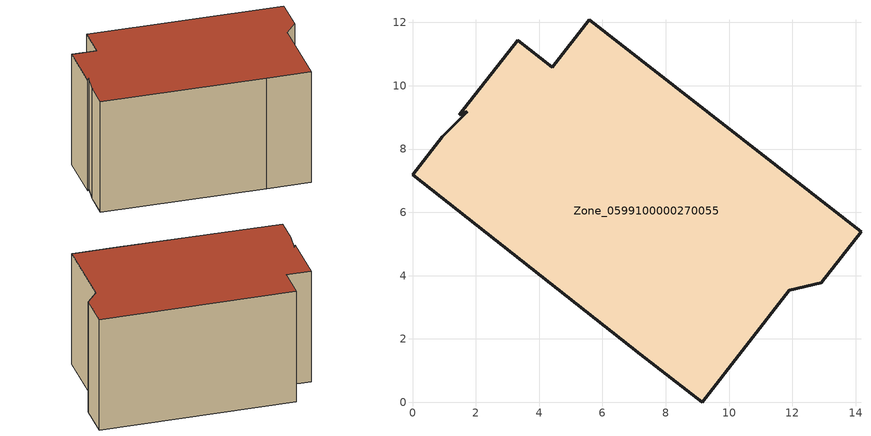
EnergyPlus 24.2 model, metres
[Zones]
Zone_0599100000270055
 floor ground (C_G): 4.42,10.59 5.59,12.08 14.17,5.38 12.91,3.77 11.9,3.53 9.15,0 7.19,1.52 0,7.19 0.94,8.39 1.73,9.18 1.48,9.09 3.32,11.44 z3.8
 wall outside (C_F): 7.19,1.52 9.15,0 11.9,3.53 12.91,3.77 14.17,5.38 5.59,12.08 4.42,10.59 3.32,11.44 1.48,9.09 1.73,9.18 0.94,8.39 0,7.19 7.19,1.52 z3.8:10.48
 roof outside (C_R): 0.94,8.39 0,7.19 7.19,1.52 9.15,0 11.9,3.53 12.91,3.77 14.17,5.38 5.59,12.08 4.42,10.59 3.32,11.44 1.48,9.09 1.73,9.18 z10.48
[BUILDING]
Pand.0599100000270055: North Axis=0; Terrain=City; Loads Convergence Tolerance Value=0.04; Temperature Convergence Tolerance Value=0.4; Solar Distribution=FullExterior; Maximum Number of Warmup Days=25; Minimum Number of Warmup Days=1
[Site:Location]
Rotterdam.The.Hague.AP_ZH_NLD Design_Conditions: Latitude=51.96; Longitude=4.45; Time Zone=1; Elevation=-4.5
[SITE:GROUNDTEMPERATURE:BUILDINGSURFACE]
18, 18, 18, 18, 18, 18, 18, 18, 18, 18, 18, 18
[MATERIAL] Thermal Absorptance=0.9; Solar Absorptance=0.7; Visible Absorptance=0.7
Name | Roughness | Thickness | Conductivity | Density | Specific Heat
G.TC.1975-1991 | MediumSmooth | 0.15 | 0.288461 | 540 | 1210
F.TC.1975-1991 | Rough | 0.3 | 0.230769 | 1920 | 840
R.TC.1975-1991 | MediumRough | 0.2 | 0.153846 | 1500 | 1000
[CONSTRUCTION]
C_G: G.TC.1975-1991
C_F: F.TC.1975-1991
C_R: R.TC.1975-1991
[ZONE]
Zone_0599100000270055: Type=1; Multiplier=1; Ceiling Height=Autocalculate; Volume=Autocalculate; Floor Area=autocalculate; Part of Total Floor Area=Yes
[ZONEINFILTRATION:DESIGNFLOWRATE]
Infil_Zone_0599100000270055: Zone or ZoneList or Space or SpaceList=Zone_0599100000270055; Schedule=AlwaysOn; Design Flow Rate Calculation Method=Flow/Area; Flow Rate per Floor Area=0.003; Constant Term Coefficient=1; Temperature Term Coefficient=0; Velocity Term Coefficient=0; Velocity Squared Term Coefficient=0
[HVACTEMPLATE:ZONE:IDEALLOADSAIRSYSTEM]
Zone_0599100000270055: Maximum Heating Supply Air Temperature=50; Minimum Cooling Supply Air Temperature=13; Maximum Heating Supply Air Humidity Ratio=0.0156; Minimum Cooling Supply Air Humidity Ratio=0.0077; Heating Limit=NoLimit; Cooling Limit=NoLimit; Dehumidification Control Type=ConstantSensibleHeatRatio; Cooling Sensible Heat Ratio=0.7; Dehumidification Setpoint=60; Humidification Control Type=None; Humidification Setpoint=30; Outdoor Air Method=None; Outdoor Air Flow Rate per Person=0.00944; Outdoor Air Flow Rate per Zone Floor Area=0; Outdoor Air Flow Rate per Zone=0; Demand Controlled Ventilation Type=None; Outdoor Air Economizer Type=NoEconomizer; Heat Recovery Type=None; Sensible Heat Recovery Effectiveness=0.7; Latent Heat Recovery Effectiveness=0.65
[ZONECONTROL:THERMOSTAT]
ThermostatControl_Zone_0599100000270055: Zone or ZoneList=Zone_0599100000270055; Control Type Schedule=DualSetpointControlType; Control 1=Thermostat_Zone_0599100000270055; Temperature Difference Between Cutout And Setpoint=0
[THERMOSTATSETPOINT:DUALSETPOINT]
Thermostat_Zone_0599100000270055: Heating Setpoint Temperature Schedule=HeatingSetpoint_Zone_0599100000270055; Cooling Setpoint Temperature Schedule=CoolingSetpoint_Zone_0599100000270055
[SCHEDULE:COMPACT]
HeatingSetpoint_Zone_0599100000270055: Through: 12/31, For: AllDays, Until: 24:00, 21
CoolingSetpoint_Zone_0599100000270055: Through: 12/31, For: AllDays, Until: 24:00, 24
DualSetpointControlType: Through: 12/31, For: AllDays, Until: 24:00, 4
AlwaysOn: Through: 12/31, For: AllDays, Until: 24:00, 1
